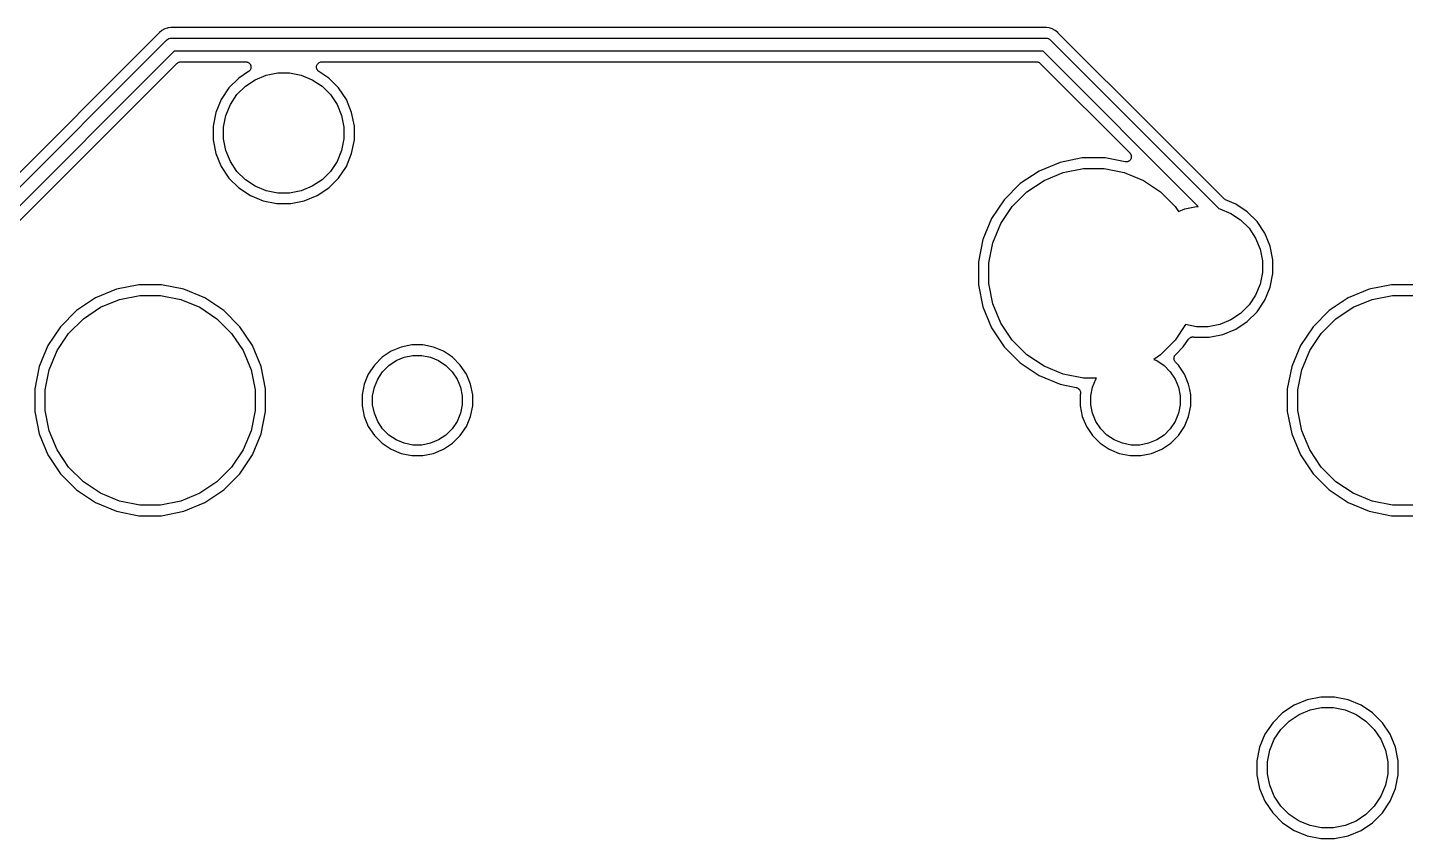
# Model space of a CAD drawing. Extents: x 0.9 to 12.6, y -6.4 to -2.3.
# Drawn here: x 10.783 to 11.815, y -3.89 to -3.284 of the extents above; entities that cross this region are included whole.
import ezdxf

# ---------------------------------------------------------------- set-up
doc = ezdxf.new("R2010")
doc.units = 0
doc.header["$MEASUREMENT"] = 0
doc.layers.add('BLACK', color=7, linetype='CONTINUOUS')

msp = doc.modelspace()

# ---------------------------------------------------------------- linework, layer by layer
at = {"layer": 'BLACK', "linetype": 'CONTINUOUS'}
for p, q in [((10.8813, -3.28799), (10.7545, -3.41484)), ((10.8814, -3.28786), (10.8813, -3.28799)), ((10.8815, -3.28775), (10.8814, -3.28786)), ((10.8816, -3.2877), (10.8815, -3.28775)), ((10.8819, -3.28737), (10.8816, -3.2877)), ((10.8838, -3.28577), (10.8819, -3.28737)), ((10.886, -3.28458), (10.8838, -3.28577)), ((10.8878, -3.28402), (10.886, -3.28458)), ((10.8879, -3.28402), (10.8878, -3.28402)), ((10.8884, -3.28385), (10.8879, -3.28402)), ((10.8905, -3.28364), (10.8884, -3.28385)), ((10.8909, -3.2836), (10.8905, -3.28364)), ((10.8905, -3.28364), (10.8905, -3.28364)), ((10.8914, -3.28364), (10.8909, -3.2836)), ((10.8915, -3.28364), (10.8914, -3.28364)), ((10.8917, -3.28366), (10.8915, -3.28364)), ((10.8918, -3.28366), (10.8917, -3.28366)), ((11.5445, -3.28366), (10.8918, -3.28366)), ((11.5447, -3.28365), (11.5445, -3.28366)), ((11.5448, -3.28365), (11.5447, -3.28365)), ((11.5449, -3.28364), (11.5448, -3.28365)), ((11.5453, -3.2836), (11.5449, -3.28364)), ((11.5458, -3.28364), (11.5453, -3.2836)), ((11.5478, -3.28385), (11.5458, -3.28364)), ((11.5458, -3.28364), (11.5458, -3.28364)), ((11.5502, -3.28458), (11.5478, -3.28385)), ((11.5525, -3.28577), (11.5502, -3.28458)), ((11.5544, -3.28737), (11.5525, -3.28577)), ((11.5547, -3.2877), (11.5544, -3.28737)), ((11.5548, -3.28782), (11.5547, -3.2877)), ((11.5549, -3.28795), (11.5548, -3.28782)), ((11.555, -3.28799), (11.5549, -3.28795)), ((11.6267, -3.35969), (11.555, -3.28799)), ((10.7532, -3.42723), (10.8873, -3.29315)), ((10.8873, -3.29315), (10.8874, -3.29296)), ((10.8874, -3.29296), (10.8876, -3.29281)), ((10.8876, -3.29281), (10.8882, -3.29235)), ((10.8876, -3.29281), (10.8876, -3.29281)), ((10.8882, -3.29235), (10.8891, -3.29189)), ((10.8891, -3.29189), (10.89, -3.29161)), ((10.89, -3.29161), (10.8907, -3.29154)), ((10.8907, -3.29154), (10.8909, -3.29151)), ((10.8907, -3.29154), (10.8907, -3.29154)), ((10.8909, -3.29151), (10.8912, -3.29154)), ((10.8912, -3.29154), (11.5451, -3.29154)), ((11.5451, -3.29154), (11.5453, -3.29151)), ((11.5453, -3.29151), (11.5456, -3.29154)), ((11.5456, -3.29154), (11.5456, -3.29154)), ((11.5456, -3.29154), (11.5463, -3.29161)), ((11.5463, -3.29161), (11.5472, -3.29189)), ((11.5472, -3.29189), (11.5481, -3.29235)), ((11.5481, -3.29235), (11.5488, -3.29296)), ((11.5488, -3.29296), (11.549, -3.29315)), ((11.549, -3.29315), (11.6749, -3.41909)), ((10.893, -3.30138), (10.7602, -3.43417)), ((10.7726, -3.4329), (10.8951, -3.31041)), ((11.5433, -3.30138), (10.893, -3.30138)), ((10.8951, -3.31037), (10.8954, -3.31014)), ((10.8951, -3.3104), (10.8951, -3.31037)), ((10.8951, -3.31041), (10.8951, -3.3104)), ((10.8951, -3.3104), (10.8951, -3.3104)), ((10.8951, -3.3104), (10.8951, -3.3104)), ((10.8954, -3.31014), (10.8957, -3.30991)), ((10.8957, -3.30989), (10.8961, -3.30972)), ((10.8957, -3.3099), (10.8957, -3.30989)), ((10.8957, -3.30991), (10.8957, -3.3099)), ((10.8961, -3.30972), (10.8964, -3.30955)), ((10.8964, -3.30953), (10.8968, -3.30943)), ((10.8964, -3.30954), (10.8964, -3.30953)), ((10.8964, -3.30955), (10.8964, -3.30954)), ((10.8968, -3.30943), (10.8971, -3.30933)), ((10.8971, -3.30933), (10.8971, -3.30932)), ((10.8971, -3.30932), (10.8972, -3.30932)), ((10.8972, -3.30932), (10.8975, -3.30929)), ((10.8975, -3.30929), (10.8979, -3.30925)), ((10.8979, -3.30925), (10.9465, -3.30925)), ((10.9465, -3.30925), (10.9466, -3.30925)), ((10.9466, -3.30925), (10.9466, -3.30925)), ((10.9466, -3.30925), (10.9466, -3.30925)), ((10.9466, -3.30925), (10.9466, -3.30925)), ((10.9466, -3.30925), (10.947, -3.3093)), ((10.947, -3.3093), (10.9474, -3.30934)), ((10.9474, -3.30934), (10.9474, -3.30934)), ((10.9474, -3.30934), (10.9474, -3.30934)), ((10.9474, -3.30934), (10.9477, -3.30946)), ((10.9477, -3.30946), (10.9481, -3.30957)), ((10.9481, -3.30957), (10.9481, -3.30957)), ((10.9481, -3.30957), (10.9481, -3.30957)), ((10.9481, -3.30957), (10.9484, -3.30976)), ((10.9484, -3.30976), (10.9488, -3.30993)), ((10.9488, -3.30993), (10.9488, -3.30994)), ((10.9488, -3.30994), (10.9488, -3.30994)), ((10.9488, -3.30994), (10.9491, -3.31018)), ((10.9491, -3.31018), (10.9493, -3.31043)), ((10.9493, -3.31043), (10.9494, -3.31043)), ((10.9494, -3.31043), (10.9494, -3.31043)), ((10.9494, -3.31043), (10.9496, -3.31072)), ((11.0004, -3.31068), (11.0007, -3.3104)), ((11.0007, -3.31039), (11.001, -3.31014)), ((11.0007, -3.3104), (11.0007, -3.31039)), ((11.0007, -3.31039), (11.0007, -3.31039)), ((11.001, -3.31014), (11.0013, -3.30991)), ((11.0013, -3.3099), (11.0016, -3.30973)), ((11.0013, -3.30991), (11.0013, -3.3099)), ((11.0013, -3.30991), (11.0013, -3.30991)), ((11.0016, -3.30973), (11.002, -3.30955)), ((11.002, -3.30955), (11.0023, -3.30944)), ((11.002, -3.30955), (11.002, -3.30955)), ((11.002, -3.30955), (11.002, -3.30955)), ((11.0023, -3.30944), (11.0027, -3.30933)), ((11.0027, -3.30932), (11.0031, -3.30929)), ((11.0027, -3.30933), (11.0027, -3.30932)), ((11.0027, -3.30933), (11.0027, -3.30933)), ((11.0031, -3.30929), (11.0035, -3.30925)), ((11.0035, -3.30925), (11.5384, -3.30925)), ((11.5384, -3.30925), (11.5384, -3.30925)), ((11.5384, -3.30925), (11.5384, -3.30925)), ((11.5384, -3.30925), (11.5384, -3.30925)), ((11.5384, -3.30925), (11.5384, -3.30925)), ((11.5384, -3.30925), (11.5388, -3.30929)), ((11.5388, -3.30929), (11.5392, -3.30933)), ((11.5392, -3.30933), (11.5392, -3.30934)), ((11.5392, -3.30934), (11.5392, -3.30934)), ((11.5392, -3.30934), (11.5396, -3.30945)), ((11.5396, -3.30945), (11.5399, -3.30955)), ((11.5399, -3.30955), (11.5399, -3.30956)), ((11.5399, -3.30956), (11.5399, -3.30957)), ((11.5399, -3.30957), (11.5403, -3.30975)), ((11.5403, -3.30975), (11.5406, -3.30992)), ((11.5406, -3.30992), (11.5406, -3.30993)), ((11.5406, -3.30993), (11.5406, -3.30994)), ((11.5406, -3.30994), (11.5409, -3.31017)), ((11.5409, -3.31017), (11.5412, -3.31041)), ((11.5412, -3.31041), (11.6082, -3.37745)), ((11.6594, -3.4175), (11.5433, -3.30138)), ((10.9487, -3.31646), (10.9413, -3.32143)), ((10.949, -3.31622), (10.9487, -3.31646)), ((10.9493, -3.31598), (10.949, -3.31622)), ((10.9496, -3.31567), (10.9493, -3.31598)), ((10.9493, -3.31598), (10.9493, -3.31598)), ((10.9493, -3.31598), (10.9493, -3.31598)), ((10.9496, -3.31072), (10.9498, -3.31102)), ((10.9498, -3.31539), (10.9496, -3.31567)), ((10.9498, -3.31102), (10.9498, -3.31103)), ((10.9498, -3.31103), (10.9498, -3.31103)), ((10.9498, -3.31103), (10.95, -3.31136)), ((10.95, -3.31505), (10.9498, -3.31538)), ((10.9498, -3.31538), (10.9498, -3.31539)), ((10.9498, -3.31539), (10.9498, -3.31539)), ((10.95, -3.31136), (10.9502, -3.3117)), ((10.9502, -3.31471), (10.95, -3.31505)), ((10.9502, -3.3117), (10.9502, -3.31171)), ((10.9502, -3.31171), (10.9502, -3.31171)), ((10.9502, -3.31171), (10.9503, -3.31208)), ((10.9503, -3.31435), (10.9502, -3.31471)), ((10.9502, -3.31471), (10.9502, -3.31471)), ((10.9502, -3.31471), (10.9502, -3.31471)), ((10.9503, -3.31208), (10.9504, -3.31244)), ((10.9504, -3.31398), (10.9503, -3.31435)), ((10.9504, -3.31244), (10.9504, -3.31245)), ((10.9504, -3.31245), (10.9504, -3.31245)), ((10.9504, -3.31245), (10.9504, -3.31284)), ((10.9504, -3.31284), (10.9505, -3.31321)), ((10.9505, -3.31322), (10.9504, -3.31361)), ((10.9504, -3.31361), (10.9504, -3.31397)), ((10.9504, -3.31397), (10.9504, -3.31398)), ((10.9504, -3.31398), (10.9504, -3.31398)), ((10.9505, -3.31321), (10.9505, -3.31321)), ((10.9505, -3.31321), (10.9505, -3.31322)), ((10.9537, -3.32262), (10.9619, -3.31923)), ((10.9619, -3.31923), (10.9706, -3.3175)), ((10.9706, -3.3175), (10.9794, -3.3175)), ((10.9794, -3.3175), (10.9881, -3.31923)), ((10.9881, -3.31923), (10.9963, -3.32262)), ((10.9995, -3.31315), (10.9996, -3.31279)), ((10.9995, -3.31316), (10.9995, -3.31315)), ((10.9996, -3.31355), (10.9995, -3.31316)), ((10.9995, -3.31316), (10.9995, -3.31316)), ((10.9996, -3.31239), (10.9997, -3.31203)), ((10.9996, -3.3124), (10.9996, -3.31239)), ((10.9996, -3.31239), (10.9996, -3.31239)), ((10.9996, -3.31279), (10.9996, -3.3124)), ((10.9996, -3.31392), (10.9996, -3.31355)), ((10.9996, -3.31393), (10.9996, -3.31392)), ((10.9996, -3.31392), (10.9996, -3.31392)), ((10.9997, -3.3143), (10.9996, -3.31393)), ((10.9997, -3.31203), (10.9998, -3.31166)), ((10.9998, -3.31465), (10.9997, -3.3143)), ((10.9998, -3.31165), (11, -3.31132)), ((10.9998, -3.31166), (10.9998, -3.31165)), ((10.9998, -3.31166), (10.9998, -3.31166)), ((10.9998, -3.31466), (10.9998, -3.31465)), ((11, -3.315), (10.9998, -3.31466)), ((10.9998, -3.31466), (10.9998, -3.31466)), ((11, -3.31132), (11.0002, -3.31099)), ((11.0002, -3.31534), (11, -3.315)), ((11.0002, -3.31098), (11.0004, -3.31068)), ((11.0002, -3.31099), (11.0002, -3.31098)), ((11.0002, -3.31098), (11.0002, -3.31098)), ((11.0004, -3.31563), (11.0002, -3.31534)), ((11.0002, -3.31534), (11.0002, -3.31534)), ((11.0002, -3.31534), (11.0002, -3.31534)), ((11.0006, -3.31594), (11.0004, -3.31563)), ((11.0009, -3.31619), (11.0006, -3.31594)), ((11.0006, -3.31594), (11.0006, -3.31594)), ((11.0006, -3.31594), (11.0006, -3.31594)), ((11.0012, -3.31643), (11.0009, -3.31619)), ((11.0012, -3.31644), (11.0012, -3.31643)), ((11.0013, -3.31646), (11.0012, -3.31644)), ((11.0012, -3.31644), (11.0012, -3.31644)), ((11.0012, -3.31644), (11.0012, -3.31644)), ((11.0087, -3.32143), (11.0013, -3.31646)), ((10.9339, -3.32879), (10.9281, -3.33745)), ((10.9413, -3.32143), (10.9339, -3.32879)), ((10.94, -3.33381), (10.9463, -3.32755)), ((10.9463, -3.32755), (10.9537, -3.32262)), ((10.9963, -3.32262), (11.0037, -3.32755)), ((11.0037, -3.32755), (11.01, -3.33381)), ((11.0161, -3.32879), (11.0087, -3.32143)), ((11.0219, -3.33745), (11.0161, -3.32879)), ((10.9281, -3.33745), (10.9242, -3.34708)), ((10.9317, -3.34937), (10.9351, -3.34118)), ((10.9351, -3.34118), (10.94, -3.33381)), ((11.01, -3.33381), (11.0149, -3.34118)), ((11.0149, -3.34118), (11.0183, -3.34937)), ((11.0258, -3.34708), (11.0219, -3.33745)), ((10.9242, -3.34708), (10.9221, -3.35729)), ((10.93, -3.35807), (10.9317, -3.34937)), ((11.0183, -3.34937), (11.02, -3.35807)), ((11.0279, -3.35729), (11.0258, -3.34708)), ((10.9221, -3.35729), (10.9221, -3.36771)), ((10.93, -3.36693), (10.93, -3.35807)), ((11.02, -3.35807), (11.02, -3.36693)), ((11.0279, -3.36771), (11.0279, -3.35729)), ((11.6786, -3.4116), (11.6267, -3.35969)), ((10.9221, -3.36771), (10.9242, -3.37792)), ((10.9317, -3.37563), (10.93, -3.36693)), ((11.02, -3.36693), (11.0183, -3.37563)), ((11.0258, -3.37792), (11.0279, -3.36771)), ((10.9242, -3.37792), (10.9281, -3.38755)), ((10.9351, -3.38382), (10.9317, -3.37563)), ((11.0183, -3.37563), (11.0149, -3.38382)), ((11.0219, -3.38755), (11.0258, -3.37792)), ((11.5727, -3.38113), (11.5561, -3.38445)), ((11.5898, -3.38113), (11.5727, -3.38113)), ((11.6047, -3.38409), (11.5898, -3.38113)), ((11.6082, -3.37745), (11.6082, -3.37748)), ((11.6082, -3.37748), (11.6082, -3.37748)), ((11.6082, -3.37748), (11.6082, -3.37748)), ((11.6082, -3.37748), (11.6083, -3.37749)), ((11.6083, -3.37749), (11.6085, -3.37778)), ((11.6087, -3.38244), (11.6084, -3.38274)), ((11.6085, -3.37778), (11.6087, -3.37808)), ((11.6087, -3.37808), (11.6087, -3.37808)), ((11.6087, -3.37808), (11.6087, -3.37809)), ((11.6087, -3.37809), (11.6089, -3.37843)), ((11.6089, -3.3821), (11.6087, -3.38243)), ((11.6087, -3.38243), (11.6087, -3.38244)), ((11.6087, -3.38244), (11.6087, -3.38244)), ((11.6089, -3.37843), (11.6091, -3.37876)), ((11.6091, -3.38177), (11.6089, -3.3821)), ((11.6091, -3.37876), (11.6091, -3.37876)), ((11.6091, -3.37876), (11.6091, -3.37877)), ((11.6091, -3.37877), (11.6092, -3.37914)), ((11.6092, -3.38139), (11.6091, -3.38176)), ((11.6091, -3.38176), (11.6091, -3.38176)), ((11.6091, -3.38176), (11.6091, -3.38177)), ((11.6092, -3.37914), (11.6093, -3.3795)), ((11.6093, -3.38104), (11.6092, -3.38139)), ((11.6093, -3.3795), (11.6093, -3.3795)), ((11.6093, -3.3795), (11.6093, -3.37951)), ((11.6093, -3.37951), (11.6093, -3.37988)), ((11.6093, -3.37988), (11.6094, -3.38026)), ((11.6094, -3.38027), (11.6093, -3.38064)), ((11.6093, -3.38064), (11.6093, -3.38103)), ((11.6093, -3.38103), (11.6093, -3.38103)), ((11.6093, -3.38103), (11.6093, -3.38104)), ((11.6094, -3.38026), (11.6094, -3.38027)), ((11.6094, -3.38027), (11.6094, -3.38027)), ((10.9281, -3.38755), (10.9339, -3.39621)), ((10.94, -3.39119), (10.9351, -3.38382)), ((10.9463, -3.39745), (10.94, -3.39119)), ((11.01, -3.39119), (11.0037, -3.39745)), ((11.0149, -3.38382), (11.01, -3.39119)), ((11.0161, -3.39621), (11.0219, -3.38755)), ((11.5403, -3.39096), (11.5262, -3.40041)), ((11.5561, -3.38445), (11.5403, -3.39096)), ((11.5441, -3.39793), (11.5584, -3.39202)), ((11.5584, -3.39202), (11.5735, -3.389)), ((11.5735, -3.389), (11.589, -3.389)), ((11.589, -3.389), (11.6041, -3.39202)), ((11.6041, -3.39202), (11.6184, -3.39793)), ((11.605, -3.38413), (11.6047, -3.38409)), ((11.6047, -3.38409), (11.6047, -3.38409)), ((11.6047, -3.38409), (11.6047, -3.38409)), ((11.6054, -3.38417), (11.605, -3.38413)), ((11.6058, -3.38413), (11.6054, -3.38417)), ((11.6054, -3.38417), (11.6054, -3.38417)), ((11.6054, -3.38417), (11.6054, -3.38417)), ((11.6062, -3.38409), (11.6058, -3.38413)), ((11.6066, -3.38398), (11.6062, -3.38409)), ((11.6062, -3.38409), (11.6062, -3.38409)), ((11.6062, -3.38409), (11.6062, -3.38409)), ((11.6069, -3.38388), (11.6066, -3.38398)), ((11.6073, -3.38369), (11.6069, -3.38387)), ((11.6069, -3.38387), (11.6069, -3.38387)), ((11.6069, -3.38387), (11.6069, -3.38388)), ((11.6076, -3.38352), (11.6073, -3.38369)), ((11.6079, -3.38328), (11.6076, -3.38351)), ((11.6076, -3.38351), (11.6076, -3.38351)), ((11.6076, -3.38351), (11.6076, -3.38352)), ((11.6082, -3.38303), (11.6079, -3.38328)), ((11.6084, -3.38274), (11.6082, -3.38303)), ((11.6082, -3.38303), (11.6082, -3.38303)), ((11.6082, -3.38303), (11.6082, -3.38303)), ((10.9339, -3.39621), (10.9413, -3.40357)), ((10.9537, -3.40238), (10.9463, -3.39745)), ((10.9619, -3.40577), (10.9537, -3.40238)), ((10.9963, -3.40238), (10.9881, -3.40577)), ((11.0037, -3.39745), (10.9963, -3.40238)), ((11.0087, -3.40357), (11.0161, -3.39621)), ((11.5262, -3.40041), (11.5142, -3.41244)), ((11.5312, -3.40653), (11.5441, -3.39793)), ((11.6184, -3.39793), (11.6313, -3.40653)), ((10.9413, -3.40357), (10.95, -3.40936)), ((10.95, -3.40936), (10.9596, -3.41334)), ((10.9596, -3.41334), (10.9698, -3.41537)), ((10.9706, -3.4075), (10.9619, -3.40577)), ((10.9794, -3.4075), (10.9706, -3.4075)), ((10.9881, -3.40577), (10.9794, -3.4075)), ((10.9802, -3.41537), (10.9904, -3.41334)), ((10.9904, -3.41334), (11, -3.40936)), ((11, -3.40936), (11.0087, -3.40357)), ((11.5142, -3.41244), (11.5047, -3.42659)), ((11.5203, -3.41746), (11.5312, -3.40653)), ((11.6313, -3.40653), (11.6422, -3.41746)), ((11.6788, -3.41183), (11.6786, -3.4116)), ((11.6791, -3.41206), (11.6788, -3.41183)), ((11.6791, -3.41207), (11.6791, -3.41206)), ((11.6792, -3.41209), (11.6791, -3.41207)), ((11.6795, -3.41226), (11.6792, -3.41209)), ((11.6798, -3.41243), (11.6795, -3.41226)), ((11.6798, -3.41245), (11.6798, -3.41243)), ((11.6875, -3.41564), (11.6798, -3.41245)), ((11.6798, -3.41245), (11.6798, -3.41245)), ((11.6798, -3.41245), (11.6798, -3.41245)), ((11.6798, -3.41245), (11.6798, -3.41245)), ((10.9698, -3.41537), (10.9802, -3.41537)), ((11.5117, -3.43032), (11.5203, -3.41746)), ((11.6422, -3.41746), (11.6447, -3.42116)), ((11.6447, -3.42116), (11.6494, -3.41923)), ((11.6494, -3.41923), (11.6581, -3.4175)), ((11.6581, -3.4175), (11.6594, -3.4175)), ((11.6749, -3.41909), (11.6756, -3.41923)), ((11.6756, -3.41923), (11.6838, -3.42262)), ((11.6838, -3.42262), (11.6912, -3.42755)), ((11.6962, -3.42143), (11.6875, -3.41564)), ((11.7036, -3.42879), (11.6962, -3.42143)), ((11.5047, -3.42659), (11.4982, -3.44231)), ((11.5058, -3.4446), (11.5117, -3.43032)), ((11.6912, -3.42755), (11.6975, -3.43381)), ((11.6975, -3.43381), (11.7024, -3.44118)), ((11.7094, -3.43745), (11.7036, -3.42879)), ((11.4982, -3.44231), (11.4949, -3.45899)), ((11.7024, -3.44118), (11.7058, -3.44937)), ((11.7133, -3.44708), (11.7094, -3.43745)), ((11.5027, -3.45977), (11.5058, -3.4446)), ((11.7058, -3.44937), (11.7075, -3.45807)), ((11.7154, -3.45729), (11.7133, -3.44708)), ((11.4949, -3.45899), (11.4949, -3.47601)), ((11.5027, -3.47523), (11.5027, -3.45977)), ((11.7075, -3.45807), (11.7075, -3.46693)), ((11.7154, -3.46771), (11.7154, -3.45729)), ((11.5058, -3.4904), (11.5027, -3.47523)), ((11.7075, -3.46693), (11.7058, -3.47563)), ((11.7133, -3.47792), (11.7154, -3.46771)), ((10.8498, -3.47945), (10.8341, -3.48596)), ((10.8665, -3.47613), (10.8498, -3.47945)), ((10.8521, -3.48702), (10.8673, -3.484)), ((10.8835, -3.47613), (10.8665, -3.47613)), ((10.8673, -3.484), (10.8827, -3.484)), ((10.8827, -3.484), (10.8979, -3.48702)), ((10.9002, -3.47945), (10.8835, -3.47613)), ((10.9159, -3.48596), (10.9002, -3.47945)), ((11.4949, -3.47601), (11.4982, -3.49269)), ((11.7024, -3.48382), (11.6975, -3.49119)), ((11.7058, -3.47563), (11.7024, -3.48382)), ((11.7094, -3.48755), (11.7133, -3.47792)), ((11.7873, -3.47945), (11.7716, -3.48596)), ((11.804, -3.47613), (11.7873, -3.47945)), ((11.7896, -3.48702), (11.8048, -3.484)), ((11.821, -3.47613), (11.804, -3.47613)), ((11.8048, -3.484), (11.8202, -3.484)), ((10.8199, -3.49541), (10.8079, -3.50744)), ((10.8341, -3.48596), (10.8199, -3.49541)), ((10.825, -3.50153), (10.8378, -3.49293)), ((10.8378, -3.49293), (10.8521, -3.48702)), ((10.8979, -3.48702), (10.9122, -3.49293)), ((10.9122, -3.49293), (10.925, -3.50153)), ((10.9301, -3.49541), (10.9159, -3.48596)), ((10.9421, -3.50744), (10.9301, -3.49541)), ((11.4982, -3.49269), (11.5047, -3.50841)), ((11.5117, -3.50468), (11.5058, -3.4904)), ((11.6975, -3.49119), (11.6912, -3.49745)), ((11.7036, -3.49621), (11.7094, -3.48755)), ((11.7574, -3.49541), (11.7454, -3.50744)), ((11.7716, -3.48596), (11.7574, -3.49541)), ((11.7625, -3.50153), (11.7753, -3.49293)), ((11.7753, -3.49293), (11.7896, -3.48702)), ((10.814, -3.51246), (10.825, -3.50153)), ((10.925, -3.50153), (10.936, -3.51246)), ((11.5203, -3.51754), (11.5117, -3.50468)), ((11.65, -3.5059), (11.6422, -3.51754)), ((11.6581, -3.5075), (11.65, -3.5059)), ((11.6756, -3.50577), (11.6669, -3.5075)), ((11.6838, -3.50238), (11.6756, -3.50577)), ((11.6912, -3.49745), (11.6838, -3.50238)), ((11.6875, -3.50936), (11.6962, -3.50357)), ((11.6962, -3.50357), (11.7036, -3.49621)), ((11.7515, -3.51246), (11.7625, -3.50153)), ((10.8079, -3.50744), (10.7985, -3.52159)), ((10.8054, -3.52532), (10.814, -3.51246)), ((10.936, -3.51246), (10.9446, -3.52532)), ((10.9515, -3.52159), (10.9421, -3.50744)), ((11.5047, -3.50841), (11.5142, -3.52256)), ((11.6522, -3.51679), (11.6524, -3.51651)), ((11.6524, -3.51651), (11.6527, -3.51622)), ((11.6527, -3.5162), (11.653, -3.51597)), ((11.6527, -3.51621), (11.6527, -3.5162)), ((11.6527, -3.51622), (11.6527, -3.51621)), ((11.653, -3.51597), (11.6533, -3.51574)), ((11.6533, -3.51572), (11.6536, -3.51555)), ((11.6533, -3.51573), (11.6533, -3.51572)), ((11.6533, -3.51574), (11.6533, -3.51573)), ((11.6536, -3.51555), (11.6539, -3.51538)), ((11.6539, -3.51538), (11.654, -3.51537)), ((11.654, -3.51537), (11.6543, -3.51526)), ((11.654, -3.51537), (11.654, -3.51537)), ((11.6543, -3.51526), (11.6547, -3.51516)), ((11.6547, -3.51515), (11.6551, -3.51512)), ((11.6547, -3.51516), (11.6547, -3.51515)), ((11.6547, -3.51516), (11.6547, -3.51516)), ((11.6551, -3.51512), (11.6554, -3.51508)), ((11.6554, -3.51508), (11.6555, -3.51508)), ((11.6555, -3.51508), (11.6555, -3.51508)), ((11.6555, -3.51508), (11.6558, -3.51512)), ((11.6558, -3.51512), (11.6562, -3.51516)), ((11.6562, -3.51516), (11.6573, -3.51537)), ((11.6573, -3.51537), (11.6677, -3.51537)), ((11.6669, -3.5075), (11.6581, -3.5075)), ((11.6677, -3.51537), (11.6779, -3.51334)), ((11.6779, -3.51334), (11.6875, -3.50936)), ((11.7454, -3.50744), (11.736, -3.52159)), ((11.7429, -3.52532), (11.7515, -3.51246)), ((10.7985, -3.52159), (10.7919, -3.53731)), ((10.7995, -3.5396), (10.8054, -3.52532)), ((10.9446, -3.52532), (10.9505, -3.5396)), ((10.9581, -3.53731), (10.9515, -3.52159)), ((11.0554, -3.52583), (11.0486, -3.53036)), ((11.0629, -3.52272), (11.0554, -3.52583)), ((11.0709, -3.52113), (11.0629, -3.52272)), ((11.0791, -3.52113), (11.0709, -3.52113)), ((11.0871, -3.52272), (11.0791, -3.52113)), ((11.0946, -3.52583), (11.0871, -3.52272)), ((11.1014, -3.53036), (11.0946, -3.52583)), ((11.5142, -3.52256), (11.5262, -3.53459)), ((11.5312, -3.52847), (11.5203, -3.51754)), ((11.6422, -3.51754), (11.6313, -3.52847)), ((11.6425, -3.52841), (11.6483, -3.52256)), ((11.6483, -3.52256), (11.6522, -3.51683)), ((11.6522, -3.51681), (11.6522, -3.51679)), ((11.6522, -3.51682), (11.6522, -3.51681)), ((11.6522, -3.51683), (11.6522, -3.51682)), ((11.6522, -3.51682), (11.6522, -3.51682)), ((11.736, -3.52159), (11.7294, -3.53731)), ((11.737, -3.5396), (11.7429, -3.52532)), ((10.7919, -3.53731), (10.7886, -3.55399)), ((10.9614, -3.55399), (10.9581, -3.53731)), ((11.0429, -3.53613), (11.0383, -3.5429)), ((11.0486, -3.53036), (11.0429, -3.53613)), ((11.049, -3.54114), (11.0536, -3.53648)), ((11.0536, -3.53648), (11.0591, -3.53281)), ((11.0591, -3.53281), (11.0652, -3.53029)), ((11.0652, -3.53029), (11.0717, -3.529)), ((11.0717, -3.529), (11.0783, -3.529)), ((11.0783, -3.529), (11.0848, -3.53029)), ((11.0848, -3.53029), (11.0909, -3.53281)), ((11.0909, -3.53281), (11.0964, -3.53648)), ((11.0964, -3.53648), (11.101, -3.54114)), ((11.1071, -3.53613), (11.1014, -3.53036)), ((11.1117, -3.5429), (11.1071, -3.53613)), ((11.5262, -3.53459), (11.5403, -3.54404)), ((11.5441, -3.53707), (11.5312, -3.52847)), ((11.5584, -3.54298), (11.5441, -3.53707)), ((11.6313, -3.52847), (11.6262, -3.5319)), ((11.6262, -3.5319), (11.6284, -3.53281)), ((11.6284, -3.53281), (11.6339, -3.53648)), ((11.6339, -3.53648), (11.6385, -3.54114)), ((11.6413, -3.53115), (11.6414, -3.53079)), ((11.6413, -3.53117), (11.6413, -3.53115)), ((11.6413, -3.53118), (11.6413, -3.53117)), ((11.6414, -3.53155), (11.6413, -3.53118)), ((11.6414, -3.53039), (11.6415, -3.53004)), ((11.6414, -3.5304), (11.6414, -3.53039)), ((11.6414, -3.53042), (11.6414, -3.5304)), ((11.6414, -3.53079), (11.6414, -3.53042)), ((11.6414, -3.53192), (11.6414, -3.53155)), ((11.6414, -3.53193), (11.6414, -3.53192)), ((11.6414, -3.53195), (11.6414, -3.53193)), ((11.6415, -3.5323), (11.6414, -3.53195)), ((11.6415, -3.53004), (11.6416, -3.52968)), ((11.6416, -3.53266), (11.6415, -3.5323)), ((11.6416, -3.52967), (11.6417, -3.52966)), ((11.6416, -3.52968), (11.6416, -3.52967)), ((11.6416, -3.53267), (11.6416, -3.53266)), ((11.6416, -3.53268), (11.6416, -3.53267)), ((11.6418, -3.53301), (11.6416, -3.53268)), ((11.6417, -3.52966), (11.6418, -3.52933)), ((11.6418, -3.52933), (11.642, -3.529)), ((11.642, -3.53334), (11.6418, -3.53301)), ((11.642, -3.52898), (11.6423, -3.5287)), ((11.642, -3.52899), (11.642, -3.52898)), ((11.642, -3.529), (11.642, -3.52899)), ((11.642, -3.53335), (11.642, -3.53334)), ((11.642, -3.53336), (11.642, -3.53335)), ((11.6422, -3.53365), (11.642, -3.53336)), ((11.6425, -3.53394), (11.6422, -3.53365)), ((11.6423, -3.5287), (11.6425, -3.52841)), ((11.6425, -3.53396), (11.6425, -3.53394)), ((11.6425, -3.53398), (11.6425, -3.53396)), ((11.6425, -3.53396), (11.6425, -3.53396)), ((11.6425, -3.53396), (11.6425, -3.53396)), ((11.6446, -3.53613), (11.6425, -3.53398)), ((11.6492, -3.5429), (11.6446, -3.53613)), ((11.7294, -3.53731), (11.7261, -3.55399)), ((10.7965, -3.55477), (10.7995, -3.5396)), ((10.9505, -3.5396), (10.9535, -3.55477)), ((11.0383, -3.5429), (11.0352, -3.55043)), ((11.0428, -3.55273), (11.0453, -3.54663)), ((11.0453, -3.54663), (11.049, -3.54114)), ((11.101, -3.54114), (11.1047, -3.54663)), ((11.1047, -3.54663), (11.1072, -3.55273)), ((11.1148, -3.55043), (11.1117, -3.5429)), ((11.5403, -3.54404), (11.5561, -3.55055)), ((11.5735, -3.546), (11.5584, -3.54298)), ((11.5832, -3.546), (11.5735, -3.546)), ((11.5803, -3.55273), (11.5828, -3.54663)), ((11.5828, -3.54663), (11.5832, -3.546)), ((11.6385, -3.54114), (11.6422, -3.54663)), ((11.6422, -3.54663), (11.6447, -3.55273)), ((11.6523, -3.55043), (11.6492, -3.5429)), ((11.734, -3.55477), (11.737, -3.5396)), ((10.7886, -3.55399), (10.7886, -3.57101)), ((10.7965, -3.57023), (10.7965, -3.55477)), ((10.9535, -3.55477), (10.9535, -3.57023)), ((10.9614, -3.57101), (10.9614, -3.55399)), ((11.0352, -3.55043), (11.0336, -3.55843)), ((11.0415, -3.5592), (11.0428, -3.55273)), ((11.1072, -3.55273), (11.1085, -3.5592)), ((11.1164, -3.55843), (11.1148, -3.55043)), ((11.5561, -3.55055), (11.5682, -3.55297)), ((11.5682, -3.55297), (11.5682, -3.55298)), ((11.5682, -3.55298), (11.5682, -3.55298)), ((11.5682, -3.55298), (11.5682, -3.55298)), ((11.5682, -3.55298), (11.5683, -3.55298)), ((11.5683, -3.55298), (11.5686, -3.55309)), ((11.5686, -3.55309), (11.569, -3.5532)), ((11.569, -3.5532), (11.569, -3.55321)), ((11.569, -3.55321), (11.569, -3.55321)), ((11.569, -3.55321), (11.5693, -3.55339)), ((11.5693, -3.55339), (11.5696, -3.55357)), ((11.5696, -3.55357), (11.5696, -3.55358)), ((11.5696, -3.55358), (11.5697, -3.55358)), ((11.5697, -3.55358), (11.5699, -3.55383)), ((11.5699, -3.55383), (11.5702, -3.55406)), ((11.5702, -3.55406), (11.5702, -3.55407)), ((11.5702, -3.55407), (11.5702, -3.55408)), ((11.5702, -3.55408), (11.5705, -3.55437)), ((11.5705, -3.55437), (11.5707, -3.55466)), ((11.5707, -3.55466), (11.5707, -3.55467)), ((11.5707, -3.55467), (11.5707, -3.55468)), ((11.5707, -3.55468), (11.5709, -3.55501)), ((11.5709, -3.55501), (11.5711, -3.55533)), ((11.5711, -3.55533), (11.5711, -3.55535)), ((11.5711, -3.55535), (11.5711, -3.55536)), ((11.5711, -3.55536), (11.5712, -3.55572)), ((11.5713, -3.5576), (11.5711, -3.55842)), ((11.5712, -3.55572), (11.5713, -3.55607)), ((11.5713, -3.55607), (11.5713, -3.55608)), ((11.5713, -3.55608), (11.5713, -3.5561)), ((11.5713, -3.5561), (11.5713, -3.55647)), ((11.5713, -3.55647), (11.5714, -3.55683)), ((11.5714, -3.55686), (11.5713, -3.55723)), ((11.5713, -3.55723), (11.5713, -3.5576)), ((11.5714, -3.55683), (11.5714, -3.55685)), ((11.5714, -3.55685), (11.5714, -3.55686)), ((11.579, -3.5592), (11.5803, -3.55273)), ((11.6447, -3.55273), (11.646, -3.5592)), ((11.6531, -3.55437), (11.6523, -3.55043)), ((11.6539, -3.55843), (11.6531, -3.55437)), ((11.6531, -3.55437), (11.6531, -3.55437)), ((11.7261, -3.55399), (11.7261, -3.57101)), ((11.734, -3.57023), (11.734, -3.55477)), ((11.0336, -3.55843), (11.0336, -3.56657)), ((11.0336, -3.56657), (11.0352, -3.57457)), ((11.0415, -3.5658), (11.0415, -3.5592)), ((11.0428, -3.57227), (11.0415, -3.5658)), ((11.1085, -3.5658), (11.1072, -3.57227)), ((11.1085, -3.5592), (11.1085, -3.5658)), ((11.1148, -3.57457), (11.1164, -3.56657)), ((11.1164, -3.56657), (11.1164, -3.55843)), ((11.5711, -3.55842), (11.5711, -3.56657)), ((11.5711, -3.56657), (11.5727, -3.57457)), ((11.579, -3.5658), (11.579, -3.5592)), ((11.5803, -3.57227), (11.579, -3.5658)), ((11.646, -3.5658), (11.6447, -3.57227)), ((11.646, -3.5592), (11.646, -3.5658)), ((11.6523, -3.57457), (11.6539, -3.56657)), ((11.6539, -3.56657), (11.6539, -3.55843)), ((10.7886, -3.57101), (10.7919, -3.58769)), ((10.7995, -3.5854), (10.7965, -3.57023)), ((10.9535, -3.57023), (10.9505, -3.5854)), ((10.9581, -3.58769), (10.9614, -3.57101)), ((11.0352, -3.57457), (11.0383, -3.5821)), ((11.0453, -3.57837), (11.0428, -3.57227)), ((11.049, -3.58385), (11.0453, -3.57837)), ((11.1047, -3.57837), (11.101, -3.58385)), ((11.1072, -3.57227), (11.1047, -3.57837)), ((11.1117, -3.5821), (11.1148, -3.57457)), ((11.5727, -3.57457), (11.5758, -3.5821)), ((11.5828, -3.57837), (11.5803, -3.57227)), ((11.5865, -3.58385), (11.5828, -3.57837)), ((11.6422, -3.57837), (11.6385, -3.58385)), ((11.6447, -3.57227), (11.6422, -3.57837)), ((11.6492, -3.5821), (11.6523, -3.57457)), ((11.7261, -3.57101), (11.7294, -3.58769)), ((11.737, -3.5854), (11.734, -3.57023)), ((10.7919, -3.58769), (10.7985, -3.60341)), ((10.8054, -3.59968), (10.7995, -3.5854)), ((10.9505, -3.5854), (10.9446, -3.59968)), ((10.9515, -3.60341), (10.9581, -3.58769)), ((11.0383, -3.5821), (11.0429, -3.58887)), ((11.0429, -3.58887), (11.0486, -3.59464)), ((11.0536, -3.58852), (11.049, -3.58385)), ((11.0591, -3.59219), (11.0536, -3.58852)), ((11.0964, -3.58852), (11.0909, -3.59219)), ((11.101, -3.58385), (11.0964, -3.58852)), ((11.1014, -3.59464), (11.1071, -3.58887)), ((11.1071, -3.58887), (11.1117, -3.5821)), ((11.5758, -3.5821), (11.5804, -3.58887)), ((11.5804, -3.58887), (11.5861, -3.59464)), ((11.5911, -3.58852), (11.5865, -3.58385)), ((11.5966, -3.59219), (11.5911, -3.58852)), ((11.6339, -3.58852), (11.6284, -3.59219)), ((11.6385, -3.58385), (11.6339, -3.58852)), ((11.6389, -3.59464), (11.6446, -3.58887)), ((11.6446, -3.58887), (11.6492, -3.5821)), ((11.7294, -3.58769), (11.736, -3.60341)), ((11.7429, -3.59968), (11.737, -3.5854)), ((11.0486, -3.59464), (11.0554, -3.59917)), ((11.0554, -3.59917), (11.0629, -3.60228)), ((11.0652, -3.59471), (11.0591, -3.59219)), ((11.0717, -3.596), (11.0652, -3.59471)), ((11.0783, -3.596), (11.0717, -3.596)), ((11.0848, -3.59471), (11.0783, -3.596)), ((11.0909, -3.59219), (11.0848, -3.59471)), ((11.0871, -3.60228), (11.0946, -3.59917)), ((11.0946, -3.59917), (11.1014, -3.59464)), ((11.5861, -3.59464), (11.5929, -3.59917)), ((11.5929, -3.59917), (11.6004, -3.60228)), ((11.6027, -3.59471), (11.5966, -3.59219)), ((11.6092, -3.596), (11.6027, -3.59471)), ((11.6158, -3.596), (11.6092, -3.596)), ((11.6223, -3.59471), (11.6158, -3.596)), ((11.6284, -3.59219), (11.6223, -3.59471)), ((11.6246, -3.60228), (11.6321, -3.59917)), ((11.6321, -3.59917), (11.6389, -3.59464)), ((10.7985, -3.60341), (10.8079, -3.61756)), ((10.814, -3.61254), (10.8054, -3.59968)), ((10.9446, -3.59968), (10.936, -3.61254)), ((10.9421, -3.61756), (10.9515, -3.60341)), ((11.0629, -3.60228), (11.0709, -3.60387)), ((11.0709, -3.60387), (11.0791, -3.60387)), ((11.0791, -3.60387), (11.0871, -3.60228)), ((11.6004, -3.60228), (11.6084, -3.60387)), ((11.6084, -3.60387), (11.6166, -3.60387)), ((11.6166, -3.60387), (11.6246, -3.60228)), ((11.736, -3.60341), (11.7454, -3.61756)), ((11.7515, -3.61254), (11.7429, -3.59968)), ((10.8079, -3.61756), (10.8199, -3.62959)), ((10.825, -3.62347), (10.814, -3.61254)), ((10.936, -3.61254), (10.925, -3.62347)), ((10.9301, -3.62959), (10.9421, -3.61756)), ((11.7454, -3.61756), (11.7574, -3.62959)), ((11.7625, -3.62347), (11.7515, -3.61254)), ((10.8199, -3.62959), (10.8341, -3.63904)), ((10.8378, -3.63207), (10.825, -3.62347)), ((10.925, -3.62347), (10.9122, -3.63207)), ((10.9159, -3.63904), (10.9301, -3.62959)), ((11.7574, -3.62959), (11.7716, -3.63904)), ((11.7753, -3.63207), (11.7625, -3.62347)), ((10.8341, -3.63904), (10.8498, -3.64555)), ((10.8521, -3.63798), (10.8378, -3.63207)), ((10.8673, -3.641), (10.8521, -3.63798)), ((10.8979, -3.63798), (10.8827, -3.641)), ((10.9122, -3.63207), (10.8979, -3.63798)), ((10.9002, -3.64555), (10.9159, -3.63904)), ((11.7716, -3.63904), (11.7873, -3.64555)), ((11.7896, -3.63798), (11.7753, -3.63207)), ((11.8048, -3.641), (11.7896, -3.63798)), ((10.8498, -3.64555), (10.8665, -3.64887)), ((10.8665, -3.64887), (10.8835, -3.64887)), ((10.8827, -3.641), (10.8673, -3.641)), ((10.8835, -3.64887), (10.9002, -3.64555)), ((11.7873, -3.64555), (11.804, -3.64887)), ((11.804, -3.64887), (11.821, -3.64887)), ((11.8202, -3.641), (11.8048, -3.641)), ((11.7511, -3.78464), (11.7409, -3.78667)), ((11.7615, -3.78464), (11.7511, -3.78464)), ((11.7717, -3.78667), (11.7615, -3.78464)), ((11.7312, -3.79065), (11.7226, -3.79644)), ((11.7409, -3.78667), (11.7312, -3.79065)), ((11.735, -3.79763), (11.7432, -3.79424)), ((11.7432, -3.79424), (11.7518, -3.79251)), ((11.7518, -3.79251), (11.7607, -3.79251)), ((11.7607, -3.79251), (11.7694, -3.79424)), ((11.7694, -3.79424), (11.7776, -3.79763)), ((11.7813, -3.79065), (11.7717, -3.78667)), ((11.79, -3.79644), (11.7813, -3.79065)), ((11.7152, -3.8038), (11.7094, -3.81246)), ((11.7226, -3.79644), (11.7152, -3.8038)), ((11.7213, -3.80882), (11.7276, -3.80256)), ((11.7276, -3.80256), (11.735, -3.79763)), ((11.7776, -3.79763), (11.785, -3.80256)), ((11.785, -3.80256), (11.7912, -3.80882)), ((11.7973, -3.8038), (11.79, -3.79644)), ((11.8031, -3.81246), (11.7973, -3.8038)), ((11.7094, -3.81246), (11.7054, -3.82209)), ((11.7164, -3.81619), (11.7213, -3.80882)), ((11.7912, -3.80882), (11.7962, -3.81619)), ((11.8071, -3.82209), (11.8031, -3.81246)), ((11.7054, -3.82209), (11.7034, -3.8323)), ((11.7113, -3.83308), (11.713, -3.82438)), ((11.713, -3.82438), (11.7164, -3.81619)), ((11.7962, -3.81619), (11.7996, -3.82438)), ((11.7996, -3.82438), (11.8013, -3.83308)), ((11.8092, -3.8323), (11.8071, -3.82209)), ((11.7034, -3.8323), (11.7034, -3.84272)), ((11.7113, -3.84194), (11.7113, -3.83308)), ((11.8013, -3.83308), (11.8013, -3.84194)), ((11.8092, -3.84272), (11.8092, -3.8323)), ((11.7034, -3.84272), (11.7054, -3.85293)), ((11.713, -3.85064), (11.7113, -3.84194)), ((11.8013, -3.84194), (11.7996, -3.85064)), ((11.8071, -3.85293), (11.8092, -3.84272)), ((11.7054, -3.85293), (11.7094, -3.86256)), ((11.7164, -3.85883), (11.713, -3.85064)), ((11.7996, -3.85064), (11.7962, -3.85883)), ((11.8031, -3.86256), (11.8071, -3.85293)), ((11.7094, -3.86256), (11.7152, -3.87122)), ((11.7213, -3.8662), (11.7164, -3.85883)), ((11.7276, -3.87246), (11.7213, -3.8662)), ((11.7912, -3.8662), (11.785, -3.87246)), ((11.7962, -3.85883), (11.7912, -3.8662)), ((11.7973, -3.87122), (11.8031, -3.86256)), ((11.7152, -3.87122), (11.7226, -3.87858)), ((11.735, -3.87739), (11.7276, -3.87246)), ((11.7432, -3.88078), (11.735, -3.87739)), ((11.7776, -3.87739), (11.7694, -3.88078)), ((11.785, -3.87246), (11.7776, -3.87739)), ((11.79, -3.87858), (11.7973, -3.87122)), ((11.7226, -3.87858), (11.7312, -3.88437)), ((11.7312, -3.88437), (11.7409, -3.88835)), ((11.7518, -3.88251), (11.7432, -3.88078)), ((11.7607, -3.88251), (11.7518, -3.88251)), ((11.7694, -3.88078), (11.7607, -3.88251)), ((11.7717, -3.88835), (11.7813, -3.88437)), ((11.7813, -3.88437), (11.79, -3.87858)), ((11.7409, -3.88835), (11.7511, -3.89038)), ((11.7511, -3.89038), (11.7615, -3.89038)), ((11.7615, -3.89038), (11.7717, -3.88835))]:
    msp.add_line(p, q, dxfattribs=at)

doc.saveas('drawing.dxf')
